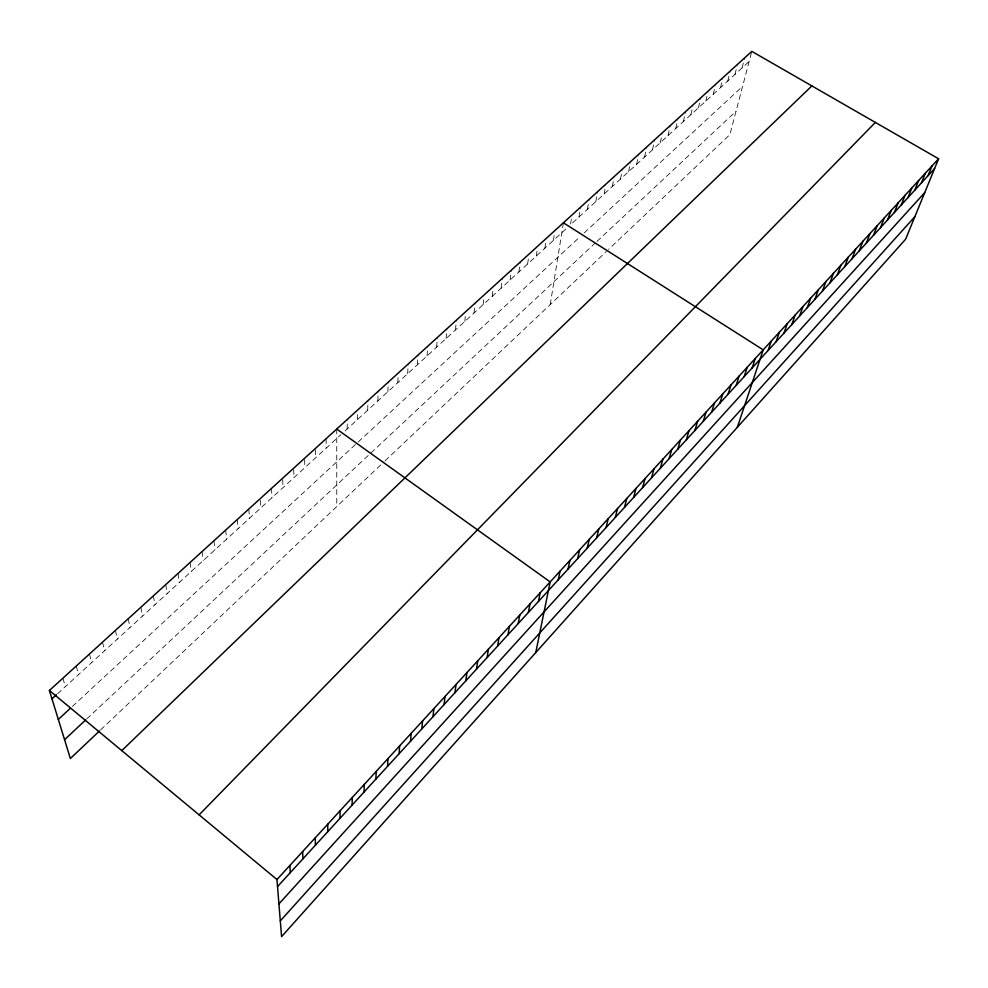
<?xml version="1.0" encoding="UTF-8"?>
<svg xmlns="http://www.w3.org/2000/svg" width="988" height="988" viewBox="0 0 988 988"><rect width="100%" height="100%" fill="white"/><g stroke="black" fill="none" stroke-linecap="round" stroke-linejoin="round"><path stroke-width="0.74" stroke-dasharray="4.94 3.71" d="M347.171 428.965L347.245 419.48M357.495 419.53L357.631 411.366M367.709 410.181L367.956 400.634M377.836 400.918L378.157 391.347M387.876 391.754L388.259 382.146M397.806 382.665L398.213 374.415M407.649 373.674L408.192 364.016M417.393 364.757L418.01 355.087M427.063 355.927L427.742 346.232M436.622 347.183L437.375 337.464M446.107 338.514L446.922 328.782M455.493 329.918L456.382 320.174M464.805 321.409L465.62 313.035M474.03 312.986L475.043 303.193M483.157 304.625L484.095 296.227M492.222 296.351L493.197 287.928M501.188 288.15L502.398 278.307M510.08 280.012L511.352 270.156M518.898 271.959L520.219 262.092M527.629 263.969L528.815 255.497M536.286 256.053L537.521 247.568M544.87 248.21L546.154 239.714M553.379 240.43L554.7 231.933M550.23 304.576L563.185 224.214M571.36 219.175L570.422 224.856L749.163 61.429M578.956 217.051L580.66 207.097M587.415 209.32L589.169 199.354M595.789 201.651L597.604 191.684M604.1 194.056L605.693 185.497M612.338 186.522L613.98 177.964M620.501 179.063L622.181 170.492M628.603 171.665L630.319 163.082M636.618 164.329L638.384 155.746M644.571 157.055L646.374 148.459M652.463 149.843L654.599 139.814M660.28 142.692L662.158 134.096M668.036 135.603L670.259 125.575M675.718 128.576L677.669 119.968M683.338 121.61L685.647 111.57M690.896 114.694L692.921 106.087M698.393 107.84L700.443 99.232M705.827 101.048L707.914 92.427M713.2 94.305L715.312 85.697M720.511 87.623L722.66 79.003M727.761 80.991L729.934 72.371M734.949 74.421L737.159 65.801M742.087 67.9L744.693 57.847M751.423 52.809L729.885 134.627L608.534 249.421M100.591 729.922L383.999 461.841M385.048 460.84L606.323 251.52M86.709 718.968L594.924 243.32M596.925 241.455L736.048 111.249M72.433 706.383L357.1 443.019M358.212 441.982L579.931 236.848M584.093 233.007L742.593 86.364M57.551 693.761L340.909 434.683M345.084 430.879L567.186 227.808M62.899 678.2L65.344 686.635M76.249 666.048L78.558 674.545M89.451 654.031L91.637 662.59M102.517 642.151L104.567 650.771M115.435 630.393L117.362 639.075M128.205 618.772L130.021 627.504M140.852 607.274L142.544 616.055M153.362 595.888L154.931 604.718M165.737 584.624L167.194 593.516M177.976 573.485L179.334 582.426M190.091 562.468L191.339 571.447M202.083 551.563L203.219 560.579M213.939 540.769L214.976 549.834M225.684 530.087L226.61 539.189M237.305 519.515L238.133 528.666M248.803 509.042L249.532 518.231M260.289 500.224L260.82 507.918M271.453 488.43L271.996 497.705M282.667 479.612L283.05 487.59M293.695 469.572L294.004 477.575M304.625 459.63L304.847 467.657M315.431 449.787L315.58 457.852M326.126 438.697L326.213 448.12M336.735 429.039L336.785 506.498"/><path stroke-width="1.48" d="M340.033 818.286L340.057 810.802M352.111 805.084L352.247 797.526M364.053 792.03L364.3 784.386M375.872 779.124L376.218 771.406M387.543 766.355L388 758.574M399.103 753.733L399.658 745.878M410.526 741.247L411.181 733.318M421.827 728.897L422.58 720.907M433.003 716.683L433.856 708.631M444.057 704.605L444.995 696.478M454.999 692.65L456.024 684.462M465.817 680.818L466.941 672.581M476.525 669.123L477.735 660.824M487.121 657.539L488.418 649.19M497.606 646.09L498.977 637.68M507.98 634.753L509.438 626.293M518.243 623.527L519.774 615.018M528.407 612.424L530.013 603.866M538.46 601.445L540.152 592.837M535.768 652.549L550.168 581.907L336.735 429.039M558.257 579.795L560.097 571.101M568.014 569.137L569.915 560.406M577.659 558.591L579.647 549.81M587.218 548.155L589.268 539.325M596.678 537.818L598.79 528.951M606.052 527.58L608.225 518.675M615.326 517.44L617.562 508.499M624.502 507.4L626.812 498.421M633.604 497.47L635.963 488.455M642.608 487.627L645.028 478.575M651.524 477.883L654.007 468.794M660.355 468.226L662.899 459.111M669.098 458.667L671.704 449.528M677.768 449.207L680.423 440.031M686.339 439.821L689.056 430.62M694.848 430.533L697.602 421.308M703.258 421.333L706.074 412.082M711.607 412.218L714.472 402.931M719.869 403.19L722.784 393.879M728.057 394.237L731.021 384.912M736.171 385.382L739.172 376.02M744.199 376.601L747.261 367.215M752.164 367.894L755.264 358.496M737.357 427.273L763.205 349.851L563.407 222.794M768.108 350.468L771.295 341.021M776.086 341.749L779.322 332.289M783.99 333.104L787.275 323.632M791.833 324.546L795.142 315.048M799.588 316.074L802.948 306.552M807.282 307.663L810.679 298.129M814.902 299.339L818.336 289.78M822.448 291.089L825.931 281.518M829.932 282.901L833.452 273.318M837.355 274.8L840.899 265.204M844.703 266.772L848.284 257.152M851.989 258.807L855.608 249.186M859.202 250.915L862.87 241.282M866.365 243.097L870.058 233.452M873.454 235.342L877.183 225.684M880.493 227.66L884.248 217.99M887.459 220.04L891.25 210.358M894.375 212.494L898.191 202.799M901.217 204.998L905.07 195.303M908.009 197.575L911.887 187.868M914.752 190.215L918.655 180.508M921.421 182.928L925.361 173.196M928.041 175.691L932.005 165.959M938.6 158.784L905.625 239.22L281.58 936.624L276.949 879.542L49.4 690.476L751.806 51.376L938.6 158.784L276.949 879.542M280.308 920.878L914.876 216.656M278.925 903.897L924.719 192.635M277.529 886.594L934.611 168.516M199.107 814.865L875.368 122.413M121.783 750.621L811.877 85.907M99.479 730.972L70.358 758.525L49.4 690.476M64.566 739.703L85.66 719.956M58.317 719.437L70.272 708.384M51.981 698.849L56.44 694.786M289.867 865.476L290.311 872.614M302.637 851.57L302.958 858.794M315.258 837.824L315.456 845.135M327.732 824.227L327.818 831.637"/></g></svg>
